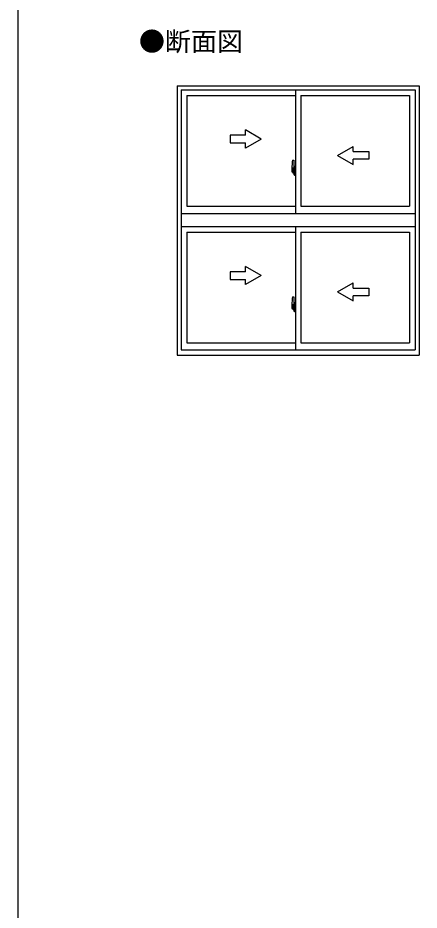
# Model space of a CAD drawing. Units: millimetres, scale not verified. Extents: x -437 to 438, y -681 to 679.
# Drawn here: x -436.8 to -282.5, y -338.1 to 4.9 of the extents above; entities that cross this region are included whole.
import ezdxf
from ezdxf.enums import TextEntityAlignment as Align

# ---------------------------------------------------------------- set-up
doc = ezdxf.new("R2010")
doc.units = ezdxf.units.MM
doc.header["$LTSCALE"] = 4
for name, color, linetype in [('0-1_USER1', 3, 'Continuous'), ('0-5_YKK_A1', 4, 'Continuous'), ('0-7_YKK_ZWAK', 7, 'Continuous')]:
    doc.layers.add(name, color=color, linetype=linetype)
doc.styles.add('ＭＳ ゴシック', font='')
doc.styles.get('ＭＳ ゴシック').set_extended_font_data('MS Gothic')

msp = doc.modelspace()

# ---------------------------------------------------------------- linework, layer by layer
at = {"layer": '0-5_YKK_A1'}
for p, q in [((-375.475, -21.283), (-375.475, -124.783)), ((-375.475, -21.283), (-282.475, -21.283)), ((-373.975, -22.783), (-283.975, -22.783)), ((-373.975, -22.783), (-373.975, -122.783)), ((-329.975, -22.783), (-329.975, -70.283)), ((-283.975, -22.783), (-283.975, -122.783)), ((-282.475, -21.283), (-282.475, -124.783)), ((-371.775, -25.033), (-329.975, -25.033)), ((-371.775, -25.033), (-371.775, -67.533)), ((-327.975, -25.033), (-286.175, -25.033)), ((-327.975, -25.033), (-327.975, -67.533)), ((-286.175, -25.033), (-286.175, -67.533)), ((-343.191, -41.704), (-349.191, -38.24)), ((-349.191, -40.204), (-349.191, -38.24)), ((-343.191, -41.704), (-349.191, -45.168)), ((-349.191, -45.168), (-349.191, -43.204)), ((-313.891, -47.989), (-307.891, -44.525)), ((-307.891, -46.489), (-307.891, -44.525)), ((-313.891, -47.989), (-307.891, -51.453)), ((-331.134, -49.849), (-330.7, -49.834)), ((-330.675, -49.859), (-330.675, -53.118)), ((-307.891, -51.453), (-307.891, -49.489)), ((-330.528, -54.008), (-331.564, -54.008)), ((-331.547, -54.008), (-330.22, -54.008)), ((-331.375, -52.103), (-331.375, -54.32)), ((-331.326, -54.37), (-331.12, -54.378)), ((-330.787, -52.966), (-331.175, -52.966)), ((-331.175, -54.026), (-331.175, -52.966)), ((-331.175, -54.028), (-331.175, -54.026)), ((-331.174, -54.076), (-331.175, -54.028)), ((-331.174, -54.065), (-331.175, -54.028)), ((-331.15, -53.039), (-330.787, -53.039)), ((-331.15, -54.018), (-331.15, -53.039)), ((-331.12, -54.206), (-331.12, -54.378)), ((-330.905, -54.206), (-331.12, -54.206)), ((-331.085, -54.275), (-331.12, -54.275)), ((-331.085, -54.323), (-330.85, -54.323)), ((-331.085, -54.453), (-331.085, -54.323)), ((-331.085, -54.469), (-331.085, -54.453)), ((-331.085, -54.469), (-330.796, -54.469)), ((-330.975, -54.722), (-330.975, -54.772)), ((-330.787, -54.772), (-330.975, -54.772)), ((-330.95, -54.697), (-330.787, -54.697)), ((-330.905, -54.199), (-330.905, -54.233)), ((-330.865, -54.199), (-330.905, -54.199)), ((-330.865, -53.415), (-330.865, -54.233)), ((-330.69, -53.415), (-330.865, -53.415)), ((-330.85, -53.747), (-330.865, -53.747)), ((-330.85, -53.861), (-330.85, -53.663)), ((-330.85, -53.861), (-330.75, -53.861)), ((-330.85, -53.861), (-330.85, -53.861)), ((-330.85, -53.935), (-330.85, -53.861)), ((-330.85, -53.935), (-330.75, -53.935)), ((-330.85, -53.981), (-330.85, -53.935)), ((-330.85, -53.981), (-330.75, -53.981)), ((-330.85, -54.175), (-330.85, -53.981)), ((-330.85, -54.175), (-330.75, -54.175)), ((-330.85, -54.229), (-330.85, -54.175)), ((-330.85, -54.233), (-330.85, -54.229)), ((-330.85, -54.229), (-330.75, -54.229)), ((-330.834, -54.008), (-329.81, -54.008)), ((-330.75, -54.275), (-330.762, -54.275)), ((-330.75, -53.243), (-330.75, -53.193)), ((-330.75, -53.415), (-330.75, -53.638)), ((-330.675, -53.534), (-330.75, -53.534)), ((-330.75, -53.861), (-330.75, -54.659)), ((-330.58, -53.861), (-330.75, -53.861)), ((-330.75, -53.861), (-330.75, -53.861)), ((-330.75, -53.935), (-330.75, -53.861)), ((-330.75, -53.981), (-330.75, -53.935)), ((-330.75, -54.175), (-330.75, -53.981)), ((-330.75, -54.004), (-330.75, -54.275)), ((-330.75, -54.229), (-330.75, -54.175)), ((-330.75, -54.233), (-330.75, -54.229)), ((-330.75, -54.233), (-330.75, -54.364)), ((-330.75, -54.364), (-330.75, -54.376)), ((-330.75, -54.376), (-330.75, -54.428)), ((-330.69, -53.118), (-330.69, -53.415)), ((-330.675, -53.118), (-330.69, -53.118)), ((-330.675, -53.079), (-330.675, -53.638)), ((-330.675, -53.638), (-330.675, -53.285)), ((-330.675, -53.576), (-330.675, -53.341)), ((-330.675, -54.381), (-330.675, -53.861)), ((-330.675, -53.861), (-330.675, -54.659)), ((-330.65, -53.26), (-330.55, -53.258)), ((-330.55, -54.408), (-330.65, -54.406)), ((-330.55, -52.153), (-330.55, -53.058)), ((-330.425, -53.058), (-330.55, -53.058)), ((-330.55, -53.425), (-330.55, -53.113)), ((-330.55, -54.554), (-330.55, -54.241)), ((-330.55, -55.513), (-330.55, -54.608)), ((-330.425, -54.608), (-330.55, -54.608)), ((-330.525, -53.083), (-330.525, -53.058)), ((-330.4, -53.083), (-330.525, -53.088)), ((-330.4, -53.083), (-330.525, -53.083)), ((-330.4, -54.583), (-330.525, -54.579)), ((-330.525, -54.583), (-330.525, -54.608)), ((-330.4, -54.583), (-330.525, -54.583)), ((-330.501, -53.499), (-330.501, -54.168)), ((-330.425, -52.103), (-330.5, -52.103)), ((-330.49, -53.5), (-330.49, -54.517)), ((-330.005, -53.459), (-330.465, -53.475)), ((-330.465, -54.541), (-330.005, -54.557)), ((-330.425, -52.103), (-330.425, -53.058)), ((-330.425, -52.128), (-330.4, -52.128)), ((-330.425, -54.433), (-330.425, -54.491)), ((-330.425, -55.563), (-330.425, -54.608)), ((-330.4, -52.098), (-329.975, -52.083)), ((-330.4, -52.098), (-330.4, -53.083)), ((-330.4, -52.128), (-330.4, -53.083)), ((-330.05, -54.408), (-330.4, -54.408)), ((-330.4, -54.516), (-330.05, -54.516)), ((-330.4, -55.538), (-330.4, -54.583)), ((-330.32, -53.343), (-330.32, -53.413)), ((-330.135, -53.318), (-330.295, -53.318)), ((-330.295, -53.438), (-330.135, -53.438)), ((-330.11, -53.343), (-330.11, -53.413)), ((-330.025, -54.433), (-330.025, -54.491)), ((-329.99, -53.474), (-329.99, -54.543)), ((-329.99, -53.474), (-329.99, -53.48)), ((-329.975, -53.696), (-329.99, -53.696)), ((-329.975, -54.021), (-329.99, -54.021)), ((-329.975, -52.083), (-329.975, -55.583)), ((-330.425, -55.563), (-330.5, -55.563)), ((-330.425, -55.538), (-330.4, -55.538)), ((-371.775, -67.533), (-329.975, -67.533)), ((-327.975, -67.533), (-286.175, -67.533)), ((-373.975, -70.283), (-283.975, -70.283)), ((-373.975, -75.283), (-283.975, -75.283)), ((-329.975, -75.283), (-329.975, -122.783)), ((-371.775, -77.533), (-329.975, -77.533)), ((-371.775, -77.533), (-371.775, -120.033)), ((-327.975, -77.533), (-286.175, -77.533)), ((-327.975, -77.533), (-327.975, -120.033)), ((-286.175, -77.533), (-286.175, -120.033)), ((-343.191, -94.204), (-349.191, -90.74)), ((-349.191, -92.704), (-349.191, -90.74)), ((-343.191, -94.204), (-349.191, -97.668)), ((-349.191, -97.668), (-349.191, -95.704)), ((-313.891, -100.489), (-307.891, -97.025)), ((-307.891, -98.989), (-307.891, -97.025)), ((-331.134, -102.349), (-330.7, -102.334)), ((-330.675, -102.359), (-330.675, -105.618)), ((-313.891, -100.489), (-307.891, -103.953)), ((-307.891, -103.953), (-307.891, -101.989)), ((-331.375, -104.603), (-331.375, -106.82)), ((-330.787, -105.466), (-331.175, -105.466)), ((-331.175, -106.526), (-331.175, -105.466)), ((-331.15, -105.538), (-330.787, -105.538)), ((-331.15, -106.518), (-331.15, -105.538)), ((-330.865, -105.915), (-330.865, -106.733)), ((-330.69, -105.915), (-330.865, -105.915)), ((-330.85, -106.247), (-330.865, -106.247)), ((-330.85, -106.361), (-330.85, -106.163)), ((-330.75, -105.743), (-330.75, -105.693)), ((-330.75, -105.915), (-330.75, -106.138)), ((-330.675, -106.034), (-330.75, -106.034)), ((-330.69, -105.618), (-330.69, -105.915)), ((-330.675, -105.618), (-330.69, -105.618)), ((-330.675, -105.579), (-330.675, -106.138)), ((-330.675, -106.138), (-330.675, -105.785)), ((-330.675, -106.076), (-330.675, -105.841)), ((-330.65, -105.76), (-330.55, -105.758)), ((-330.55, -104.653), (-330.55, -105.558)), ((-330.425, -105.558), (-330.55, -105.558)), ((-330.55, -105.925), (-330.55, -105.613)), ((-330.525, -105.583), (-330.525, -105.558)), ((-330.4, -105.583), (-330.525, -105.588)), ((-330.4, -105.583), (-330.525, -105.583)), ((-330.501, -105.999), (-330.501, -106.667)), ((-330.425, -104.603), (-330.5, -104.603)), ((-330.49, -106), (-330.49, -107.017)), ((-330.005, -105.959), (-330.465, -105.975)), ((-330.425, -104.603), (-330.425, -105.558)), ((-330.425, -104.628), (-330.4, -104.628)), ((-330.4, -104.598), (-329.975, -104.583)), ((-330.4, -104.598), (-330.4, -105.583)), ((-330.4, -104.628), (-330.4, -105.583)), ((-330.32, -105.843), (-330.32, -105.913)), ((-330.135, -105.818), (-330.295, -105.818)), ((-330.295, -105.938), (-330.135, -105.938)), ((-330.11, -105.843), (-330.11, -105.913)), ((-329.99, -105.974), (-329.99, -107.043)), ((-329.99, -105.974), (-329.99, -105.98)), ((-329.975, -106.196), (-329.99, -106.196)), ((-329.975, -104.583), (-329.975, -108.083)), ((-330.528, -106.508), (-331.564, -106.508)), ((-331.547, -106.508), (-330.22, -106.508)), ((-331.326, -106.87), (-331.12, -106.878)), ((-331.175, -106.528), (-331.175, -106.526)), ((-331.174, -106.576), (-331.175, -106.528)), ((-331.174, -106.565), (-331.175, -106.528)), ((-331.12, -106.705), (-331.12, -106.878)), ((-330.905, -106.705), (-331.12, -106.705)), ((-331.085, -106.775), (-331.12, -106.775)), ((-331.085, -106.823), (-330.85, -106.823)), ((-331.085, -106.953), (-331.085, -106.823)), ((-331.085, -106.969), (-331.085, -106.953)), ((-331.085, -106.969), (-330.796, -106.969)), ((-330.975, -107.221), (-330.975, -107.271)), ((-330.787, -107.271), (-330.975, -107.271)), ((-330.95, -107.196), (-330.787, -107.196)), ((-330.905, -106.699), (-330.905, -106.733)), ((-330.865, -106.699), (-330.905, -106.699)), ((-330.85, -106.361), (-330.75, -106.361)), ((-330.85, -106.361), (-330.85, -106.361)), ((-330.85, -106.435), (-330.85, -106.361)), ((-330.85, -106.435), (-330.75, -106.435)), ((-330.85, -106.481), (-330.85, -106.435)), ((-330.85, -106.481), (-330.75, -106.481)), ((-330.85, -106.674), (-330.85, -106.481)), ((-330.85, -106.674), (-330.75, -106.674)), ((-330.85, -106.729), (-330.85, -106.674)), ((-330.85, -106.729), (-330.75, -106.729)), ((-330.85, -106.733), (-330.85, -106.729)), ((-330.834, -106.508), (-329.81, -106.508)), ((-330.75, -106.775), (-330.762, -106.775)), ((-330.75, -106.361), (-330.75, -107.159)), ((-330.58, -106.361), (-330.75, -106.361)), ((-330.75, -106.361), (-330.75, -106.361)), ((-330.75, -106.435), (-330.75, -106.361)), ((-330.75, -106.481), (-330.75, -106.435)), ((-330.75, -106.674), (-330.75, -106.481)), ((-330.75, -106.504), (-330.75, -106.775)), ((-330.75, -106.729), (-330.75, -106.674)), ((-330.75, -106.733), (-330.75, -106.729)), ((-330.75, -106.733), (-330.75, -106.864)), ((-330.75, -106.864), (-330.75, -106.876)), ((-330.75, -106.876), (-330.75, -106.928)), ((-330.675, -106.361), (-330.675, -107.159)), ((-330.675, -106.881), (-330.675, -106.361)), ((-330.55, -106.908), (-330.65, -106.906)), ((-330.55, -107.054), (-330.55, -106.741)), ((-330.425, -107.108), (-330.55, -107.108)), ((-330.55, -108.013), (-330.55, -107.108)), ((-330.4, -107.083), (-330.525, -107.079)), ((-330.4, -107.083), (-330.525, -107.083)), ((-330.525, -107.083), (-330.525, -107.108)), ((-330.425, -108.063), (-330.5, -108.063)), ((-330.465, -107.041), (-330.005, -107.057)), ((-330.425, -106.933), (-330.425, -106.99)), ((-330.425, -108.063), (-330.425, -107.108)), ((-330.425, -108.038), (-330.4, -108.038)), ((-330.05, -106.908), (-330.4, -106.908)), ((-330.4, -107.015), (-330.05, -107.015)), ((-330.4, -108.038), (-330.4, -107.083)), ((-330.025, -106.933), (-330.025, -106.99)), ((-329.975, -106.521), (-329.99, -106.521)), ((-371.775, -120.033), (-329.975, -120.033)), ((-327.975, -120.033), (-286.175, -120.033)), ((-373.975, -122.783), (-283.975, -122.783)), ((-375.475, -124.783), (-282.475, -124.783))]:
    msp.add_line(p, q, dxfattribs=at)
for points in [[(-349.191, -40.204), (-355.191, -40.204), (-355.191, -43.204), (-349.191, -43.204)], [(-307.891, -46.489), (-301.891, -46.489), (-301.891, -49.489), (-307.891, -49.489)], [(-331.085, -54.323), (-331.085, -54.233), (-330.85, -54.233), (-330.75, -54.233)], [(-330.975, -54.772), (-330.996, -54.741), (-331.007, -54.724)], [(-330.753, -54.444), (-330.756, -54.45), (-330.76, -54.455), (-330.771, -54.464), (-330.786, -54.468), (-330.804, -54.468), (-330.815, -54.467), (-330.826, -54.463), (-330.849, -54.453), (-330.85, -54.453)], [(-330.75, -53.076), (-330.75, -53.415), (-330.75, -53.638)], [(-330.75, -53.638), (-330.58, -53.638), (-330.58, -53.836)], [(-330.75, -53.836), (-330.58, -53.836), (-330.58, -53.861)], [(-330.501, -53.499), (-330.502, -53.499), (-330.51, -53.497), (-330.52, -53.492), (-330.532, -53.48), (-330.545, -53.453), (-330.55, -53.425)], [(-330.55, -54.241), (-330.549, -54.232), (-330.542, -54.204), (-330.535, -54.191), (-330.526, -54.179), (-330.517, -54.172), (-330.507, -54.168), (-330.501, -54.168)], [(-330.4, -54.583), (-330.4, -55.568), (-329.975, -55.583)], [(-349.191, -92.704), (-355.191, -92.704), (-355.191, -95.704), (-349.191, -95.704)], [(-307.891, -98.989), (-301.891, -98.989), (-301.891, -101.989), (-307.891, -101.989)], [(-330.75, -105.576), (-330.75, -105.915), (-330.75, -106.138)], [(-330.75, -106.138), (-330.58, -106.138), (-330.58, -106.336)], [(-330.501, -105.999), (-330.502, -105.999), (-330.51, -105.997), (-330.52, -105.992), (-330.532, -105.979), (-330.545, -105.953), (-330.55, -105.925)], [(-331.085, -106.823), (-331.085, -106.733), (-330.85, -106.733), (-330.75, -106.733)], [(-330.975, -107.271), (-330.996, -107.241), (-331.007, -107.224)], [(-330.753, -106.944), (-330.756, -106.95), (-330.76, -106.955), (-330.771, -106.963), (-330.786, -106.968), (-330.804, -106.968), (-330.815, -106.967), (-330.826, -106.963), (-330.849, -106.953), (-330.85, -106.953)], [(-330.75, -106.336), (-330.58, -106.336), (-330.58, -106.361)], [(-330.55, -106.741), (-330.549, -106.732), (-330.542, -106.704), (-330.535, -106.691), (-330.526, -106.679), (-330.517, -106.672), (-330.507, -106.668), (-330.501, -106.667)], [(-330.4, -107.083), (-330.4, -108.068), (-329.975, -108.083)]]:
    msp.add_lwpolyline(points, dxfattribs=at)
for centre, radius, start, end in [((-318.125, -52.145), 13.25, 170.20654, 179.82143), ((-331.132, -49.899), 0.05, 92, 170.20654), ((-330.7, -49.859), 0.025, 0, 92), ((-331.325, -54.32), 0.05, 180, 268), ((-331.15, -53.014), 0.025, 180, 270), ((-329.698, -54.028), 1.476, 179.91894, 190.81318), ((-329.867, -54.086), 1.307, 179.5362, 192.85144), ((-329.678, -54.059), 1.472, 178.42075, 189.33089), ((-330.226, -54.165), 0.933, 188.62914, 193.1575), ((-329.867, -54.086), 1.307, 192.85144, 209.23122), ((-330.226, -54.165), 0.933, 193.1575, 216.63292), ((-330.264, -54.145), 0.88, 189.9821, 192.05297), ((-330.264, -54.145), 0.88, 192.05297, 218.82619), ((-330.95, -54.722), 0.025, 90, 180), ((-330.844, -54.228), 0.095, 266.91231, 356.7406), ((-330.787, -53.079), 0.113, 0, 90), ((-330.787, -53.076), 0.0375, 0, 90), ((-330.787, -54.659), 0.0375, 270, 0), ((-330.787, -54.659), 0.113, 270, 0), ((-330.65, -53.285), 0.025, 91, 180), ((-330.65, -54.381), 0.025, 180, 269.00002), ((-330.5, -52.153), 0.05, 90, 180), ((-330.525, -53.113), 0.025, 91.99999, 180), ((-330.525, -54.554), 0.025, 180, 268.00001), ((-330.465, -53.501), 0.0254, 88.99206, 157.90245), ((-330.464, -54.515), 0.0256, 202.43823, 270.66726), ((-330.4, -54.433), 0.025, 90, 180), ((-330.4, -54.491), 0.025, 180, 270), ((-330.295, -53.343), 0.025, 90, 180), ((-330.295, -53.413), 0.025, 180, 270), ((-330.135, -53.343), 0.025, 0, 90), ((-330.135, -53.413), 0.025, 270, 0), ((-330.05, -54.433), 0.025, 0, 90), ((-330.05, -54.491), 0.025, 270, 0), ((-330.5, -55.513), 0.05, 180, 270), ((-318.125, -104.644), 13.25, 170.20654, 179.82143), ((-331.132, -102.399), 0.05, 92, 170.20654), ((-330.7, -102.359), 0.025, 0, 92), ((-331.15, -105.513), 0.025, 180, 270), ((-330.787, -105.579), 0.113, 0, 90), ((-330.787, -105.576), 0.0375, 0, 90), ((-330.65, -105.785), 0.025, 91, 180), ((-330.5, -104.653), 0.05, 90, 180), ((-330.525, -105.613), 0.025, 91.99999, 180), ((-330.465, -106.001), 0.0254, 88.99206, 157.90245), ((-330.295, -105.843), 0.025, 90, 180), ((-330.295, -105.913), 0.025, 180, 270), ((-330.135, -105.843), 0.025, 0, 90), ((-330.135, -105.913), 0.025, 270, 0), ((-331.325, -106.82), 0.05, 180, 268), ((-329.698, -106.528), 1.476, 179.91894, 190.81318), ((-329.867, -106.586), 1.307, 179.5362, 192.85144), ((-329.678, -106.559), 1.472, 178.42075, 189.33089), ((-330.226, -106.665), 0.933, 188.62914, 193.1575), ((-329.867, -106.586), 1.307, 192.85144, 209.23122), ((-330.226, -106.665), 0.933, 193.1575, 216.63292), ((-330.264, -106.645), 0.88, 189.9821, 192.05297), ((-330.264, -106.645), 0.88, 192.05297, 218.82619), ((-330.95, -107.221), 0.025, 90, 180), ((-330.844, -106.728), 0.095, 266.91231, 356.7406), ((-330.787, -107.159), 0.0375, 270, 0), ((-330.787, -107.159), 0.113, 270, 0), ((-330.65, -106.881), 0.025, 180, 269.00002), ((-330.525, -107.054), 0.025, 180, 268.00001), ((-330.5, -108.013), 0.05, 180, 270), ((-330.464, -107.015), 0.0256, 202.43823, 270.66726), ((-330.4, -106.933), 0.025, 90, 180), ((-330.4, -106.99), 0.025, 180, 270), ((-330.05, -106.933), 0.025, 0, 90), ((-330.05, -106.99), 0.025, 270, 0)]:
    msp.add_arc(centre, radius, start, end, dxfattribs=at)
for centre, major_axis, ratio, start_param, end_param in [((-330.75, -53.663), (0.1, 0), 0.251336, 1.5707963, 3.1415927), ((-330.75, -53.861), (0.1, 0), 0.251336, 1.5707963, 3.1415927), ((-330.85, -54.428), (-0.1, 0), 0.637322, 2.8889124, 3.1415927), ((-330.464, -53.5), (-0.0236, 0.0086), 0.995692, 6.2803203, 6.6313047), ((-330.464, -54.517), (0.0236, 0.0086), 0.995692, 2.7934732, 3.1444576), ((-330.005, -53.474), (0.0106, 0.011), 0.965668, 5.4977978, 7.1034794), ((-330.005, -54.542), (-0.0106, 0.011), 0.965668, 2.3212985, 3.9269802), ((-330.75, -106.163), (0.1, 0), 0.251336, 1.5707963, 3.1415927), ((-330.464, -106), (-0.0236, 0.0086), 0.995692, 6.2803203, 6.6313047), ((-330.005, -105.974), (0.0106, 0.011), 0.965668, 5.4977978, 7.1034794), ((-330.75, -106.361), (-0.1, 0), 0.251336, 4.712389, 6.2831853), ((-330.85, -106.928), (-0.1, 0), 0.637322, 2.8889124, 3.1415927), ((-330.464, -107.017), (0.0236, 0.0086), 0.995692, 2.7934732, 3.1444576), ((-330.005, -107.042), (-0.0106, 0.011), 0.965668, 2.3212985, 3.9269802)]:
    msp.add_ellipse(centre, major_axis=major_axis, ratio=ratio, start_param=start_param, end_param=end_param, dxfattribs=at)
at = {"layer": '0-7_YKK_ZWAK'}
msp.add_line((-436.8, 643.9), (-436.8, -681.1), dxfattribs=at)

# ---------------------------------------------------------------- texts
at = {"layer": '0-1_USER1', "style": 'ＭＳ ゴシック'}
msp.add_text('●断面図', height=7.331, dxfattribs=at).set_placement((-390.232, -10.082), align=Align.BOTTOM_LEFT)

doc.saveas('drawing.dxf')
